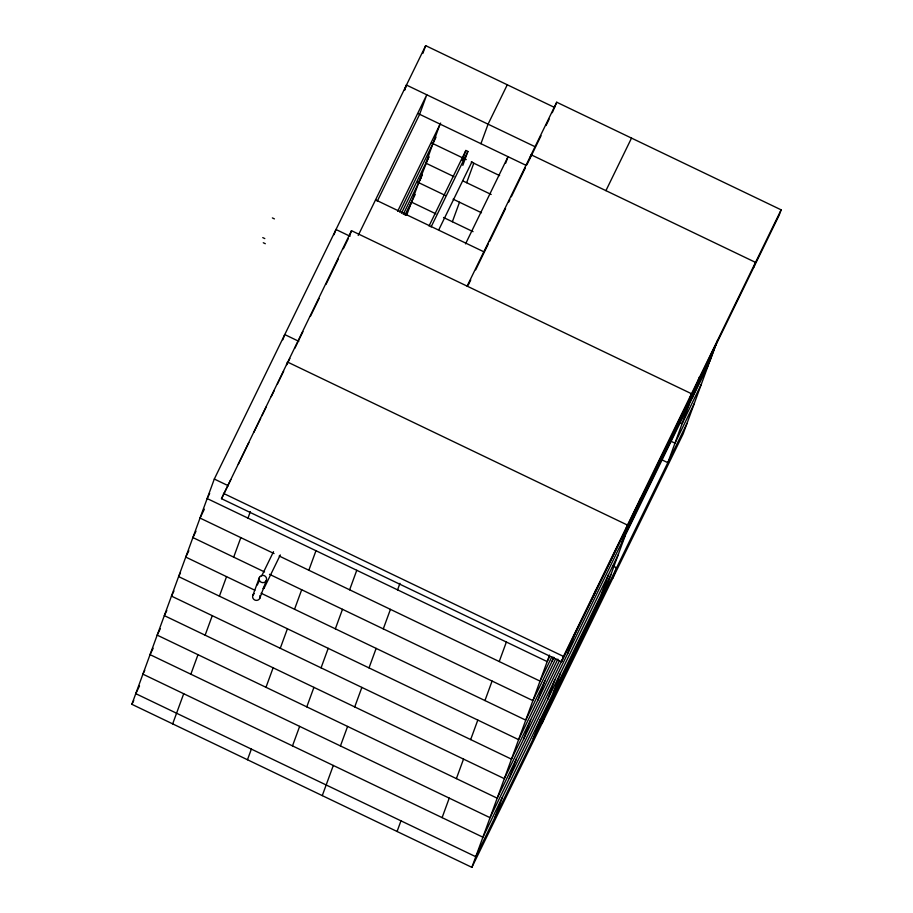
<?xml version="1.0" encoding="UTF-8"?>
<svg xmlns="http://www.w3.org/2000/svg" width="913" height="913" viewBox="0 0 913 913"><rect width="100%" height="100%" fill="white"/><g stroke="black" fill="none" stroke-linecap="round" stroke-linejoin="round"><path stroke-width="1.37" d="M717.698 340.115L710.497 359.46L691.301 398.867L696.391 384.624L715.598 345.228L683.141 433.915L471.873 867.35L131.871 704.311L214.304 479.04L425.675 45.65L554.636 107.494M467.102 286.123L556.725 102.233L781.129 209.842L779.177 215.171L561.506 661.742L221.505 498.692L351.494 230.681L691.495 393.731L689.543 399.049M282.825 339.762L284.73 334.557L298.756 341.291M286.499 364.686L287.481 362.027L627.471 525.078L625.531 530.396M334.044 234.687L335.95 229.483L349.976 236.216M349.553 236.011L351.494 230.681M404.47 90.216L406.376 85.012L535.429 146.89M172.671 723.872L183.707 693.72M190.851 674.205L197.984 654.701M205.128 635.186L212.273 615.67M219.405 596.166L226.55 576.651M233.694 557.135L240.827 537.631M247.971 518.116L250.345 511.611M404.562 90.261L406.468 85.057M422.822 53.456L425.675 45.65M252.969 595.105L259.463 577.358M259.771 598.357L266.265 580.622A3.778 3.652 20.1 0 0 262.545 575.338A3.778 3.652 20.1 0 0 259.771 581.022A3.778 3.652 20.1 0 0 266.265 580.622M406.719 215.137L411.478 202.127L435.855 213.813M428.848 156.751L418.611 182.623L422.331 174.988M440.032 124.088L425.846 163.153M418.713 182.668L411.569 202.172L405.395 214.852M265.991 687.306L273.124 667.791M280.268 648.287L287.412 628.772M294.545 609.256L301.689 589.752M308.834 570.237L315.966 550.722M462.149 160.597L465.858 150.462L467.901 151.444L462.8 165.379M247.469 759.742L251.372 749.105M452.369 221.745L459.513 202.23M466.646 182.714L473.79 163.21M480.934 143.695L488.067 124.179L507.274 84.783M292.502 745.887L299.647 726.383M306.791 706.867L313.924 687.363M321.068 667.848L328.212 648.333M335.345 628.829L342.489 609.313M349.633 589.798L356.766 570.294M505.654 163.199L508.039 156.694M529.654 158.771L531.115 154.776L755.519 262.385L753.567 267.703M556.725 102.233L552.285 112.687M322.278 795.611L333.302 765.459M340.446 745.944L347.591 726.44M354.723 706.924L361.868 687.409M369.012 667.905L376.145 648.39M383.289 628.874L390.433 609.37M397.566 589.855L399.951 583.35M397.075 831.481L400.967 820.833M442.109 817.626L449.242 798.122M456.386 778.606L463.53 759.102M470.663 739.587L477.807 720.072M484.951 700.568L492.084 681.052M499.228 661.537L506.373 642.033M471.873 867.35L549.546 655.089M494.972 817.306L502.116 797.791M509.249 778.287L516.393 758.771M523.537 739.256L530.67 719.752M537.814 700.237L544.958 680.721M552.091 661.217L553.518 657.314M533.386 738.503L540.53 718.988M547.663 699.472L554.807 679.968M561.506 661.742L563.458 656.413L781.129 209.842M542.299 722.868L546.191 712.231M553.335 692.716L560.468 673.201M567.612 653.697L574.745 634.181M554.065 695.763L557.957 685.127M593.952 594.785L595.39 590.882M589.284 623.522L593.176 612.885M601.347 594.215L608.492 574.699M622.027 542.048L629.171 522.544M625.234 535.486L607.704 583.373L537.278 727.855M633.576 517.032L640.196 498.932M612.714 578.397L616.617 567.749L612.783 565.912M689.247 404.139L667.837 462.674L661.457 459.616M696.585 384.727L699.438 376.921M692.453 397.577L694.405 392.248M209.659 493.442L207.171 498.555L547.172 661.594L549.66 656.481M204.352 509.192L200.027 518.059L274.071 553.575M195.987 531.218L192.894 537.574L264.565 571.949M188.843 550.744L185.75 557.09L254.864 590.232M180.466 572.782L178.606 576.594L518.607 739.644L557.866 659.095M173.949 591.008L171.473 596.109L511.463 759.148L559.452 660.704M166.817 610.523L164.329 615.624L504.33 778.663L638.769 502.835M221.505 498.692L230.829 479.565M238.293 464.272L248.861 442.588M253.825 432.385L260.662 418.359M261.905 415.814L266.265 406.878M271.229 396.676L274.345 390.308M277.449 383.928L283.669 371.18M286.773 364.801L289.877 358.421M294.853 348.23L302.933 331.647M310.397 316.343L319.094 298.494M325.93 284.468L338.358 258.961M343.334 248.758L348.31 238.555M160.289 628.772L157.184 635.128L497.186 798.179L708.454 364.732M153.144 648.287L150.052 654.644L490.041 817.683L618.09 555.001M144.768 670.336L142.907 674.159L482.909 837.198L610.945 574.505M358.204 235.451L426.77 94.792L419.638 114.296L377.252 201.248M139.506 685.994L135.763 693.663L475.764 856.702L687.033 423.267M131.871 704.311L133.743 700.476M397.634 211.302L440.637 123.084M399.632 212.078L435.992 137.235M401.435 213.254L428.859 156.99M403.272 214.35L421.087 177.784M405.132 215.148L415.187 194.503M429.03 226.013L465.858 150.462M431.073 226.995L467.901 151.444M257.272 584.982L259.144 581.136M261.643 576.012L273.501 551.68M264.074 588.246L280.302 554.933M438.902 229.574L471.998 161.681M465.539 243.862L507.925 156.922M468.243 285.084L470.754 279.937M475.684 269.837L488.204 244.136M489.459 241.58L505.551 208.552M508.655 202.184L509.899 199.627M511.269 196.831L523.731 171.256M524.199 170.297L525.443 167.752M526.847 164.865L541.044 135.752M546.031 125.503L549.158 119.089M605.924 190.646L631.522 138.103M551.863 656.812L540.028 681.109L279.184 556.017M553.94 657.428L532.884 700.613L269.495 574.311M555.663 658.752L525.751 720.129L261.072 593.21M623.978 536.73L710.405 359.414M701.321 384.247L682.114 423.655L679.557 422.422M694.177 403.763L674.969 443.159L671.135 441.321M537.152 727.809L607.579 583.327L603.687 593.975L533.26 738.446M263.07 588.417L263.458 588.463A3.778 0.936 26 0 0 263.777 587.584L263.48 587.299M418.451 113.737L525.728 165.173M431.712 143.033L466.258 159.592M471.245 161.989L499.616 175.593M425.755 163.107L453.978 176.643M462.823 180.888L491.183 194.48M417.435 182.052L445.555 195.542M453.133 199.171L481.482 212.763M443.547 217.511L473.06 231.662M375.563 199.867L484.358 252.034M272.371 217.91L274.414 218.892M262.761 237.608L264.804 238.59M263.286 242.744L265.318 243.714M214.304 479.04L228.33 485.762M223.457 493.374L563.458 656.413M259.908 595.561A3.778 3.652 20.1 0 1 257.945 600.092A3.778 3.652 20.1 0 1 253.106 598.483A3.778 3.652 20.1 0 1 254.225 593.678"/></g></svg>
